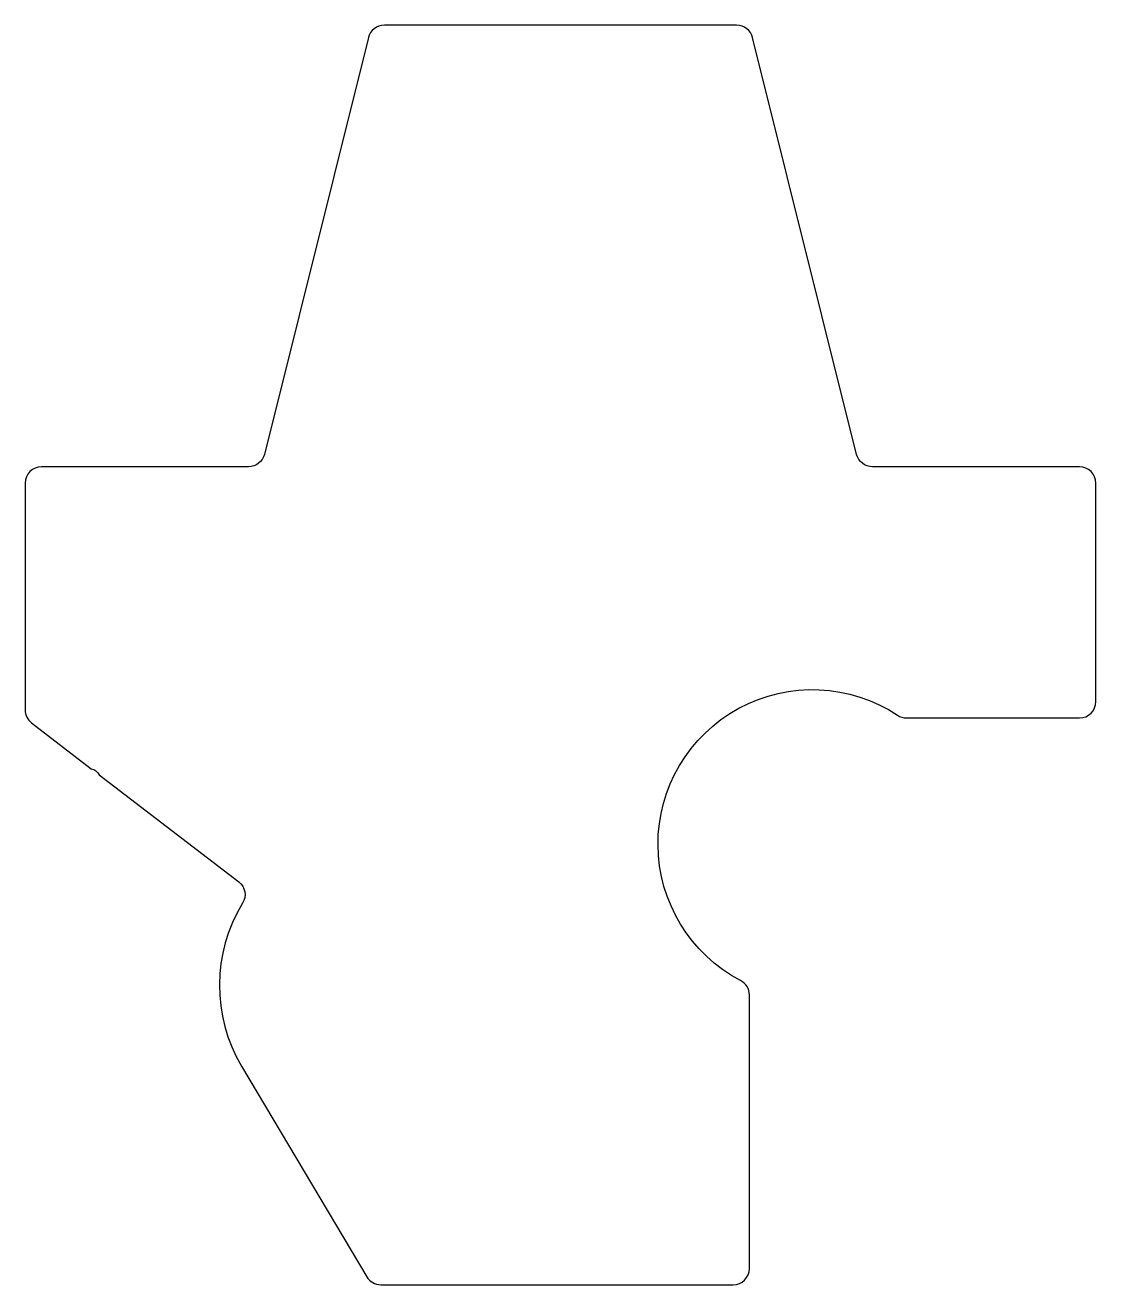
# Model space of a CAD drawing. Header units: inches. Extents: x -4.2 to 4.2, y -5 to 5.
import ezdxf

# ---------------------------------------------------------------- set-up
doc = ezdxf.new("R2010")
doc.units = ezdxf.units.IN
doc.header["$MEASUREMENT"] = 0

msp = doc.modelspace()

# ---------------------------------------------------------------- linework, layer by layer
msp.add_lwpolyline([(1.525, 4.901, 0.34426), (1.398, 5), (-1.398, 5, 0.34426), (-1.525, 4.901), (-2.35, 1.593, -0.34426), (-2.477, 1.494), (-4.12, 1.494, 0.41421), (-4.25, 1.364), (-4.25, -0.436, 0.23316), (-4.199, -0.539), (-3.725, -0.903, -0.20643), (-3.662, -0.951), (-2.555, -1.8, -0.38396), (-2.524, -1.971, 0.27856), (-2.532, -3.264), (-1.538, -4.936, 0.26449), (-1.426, -5), (1.37, -5, 0.41421), (1.5, -4.87), (1.5, -2.7, 0.2787), (1.43, -2.585, -1.05182), (2.676, -0.478, 0.14719), (2.748, -0.5), (4.12, -0.5, 0.41421), (4.25, -0.37), (4.25, 1.364, 0.41421), (4.12, 1.494), (2.477, 1.494, -0.34426), (2.35, 1.593)], format="xyb", close=True)

doc.saveas('drawing.dxf')
